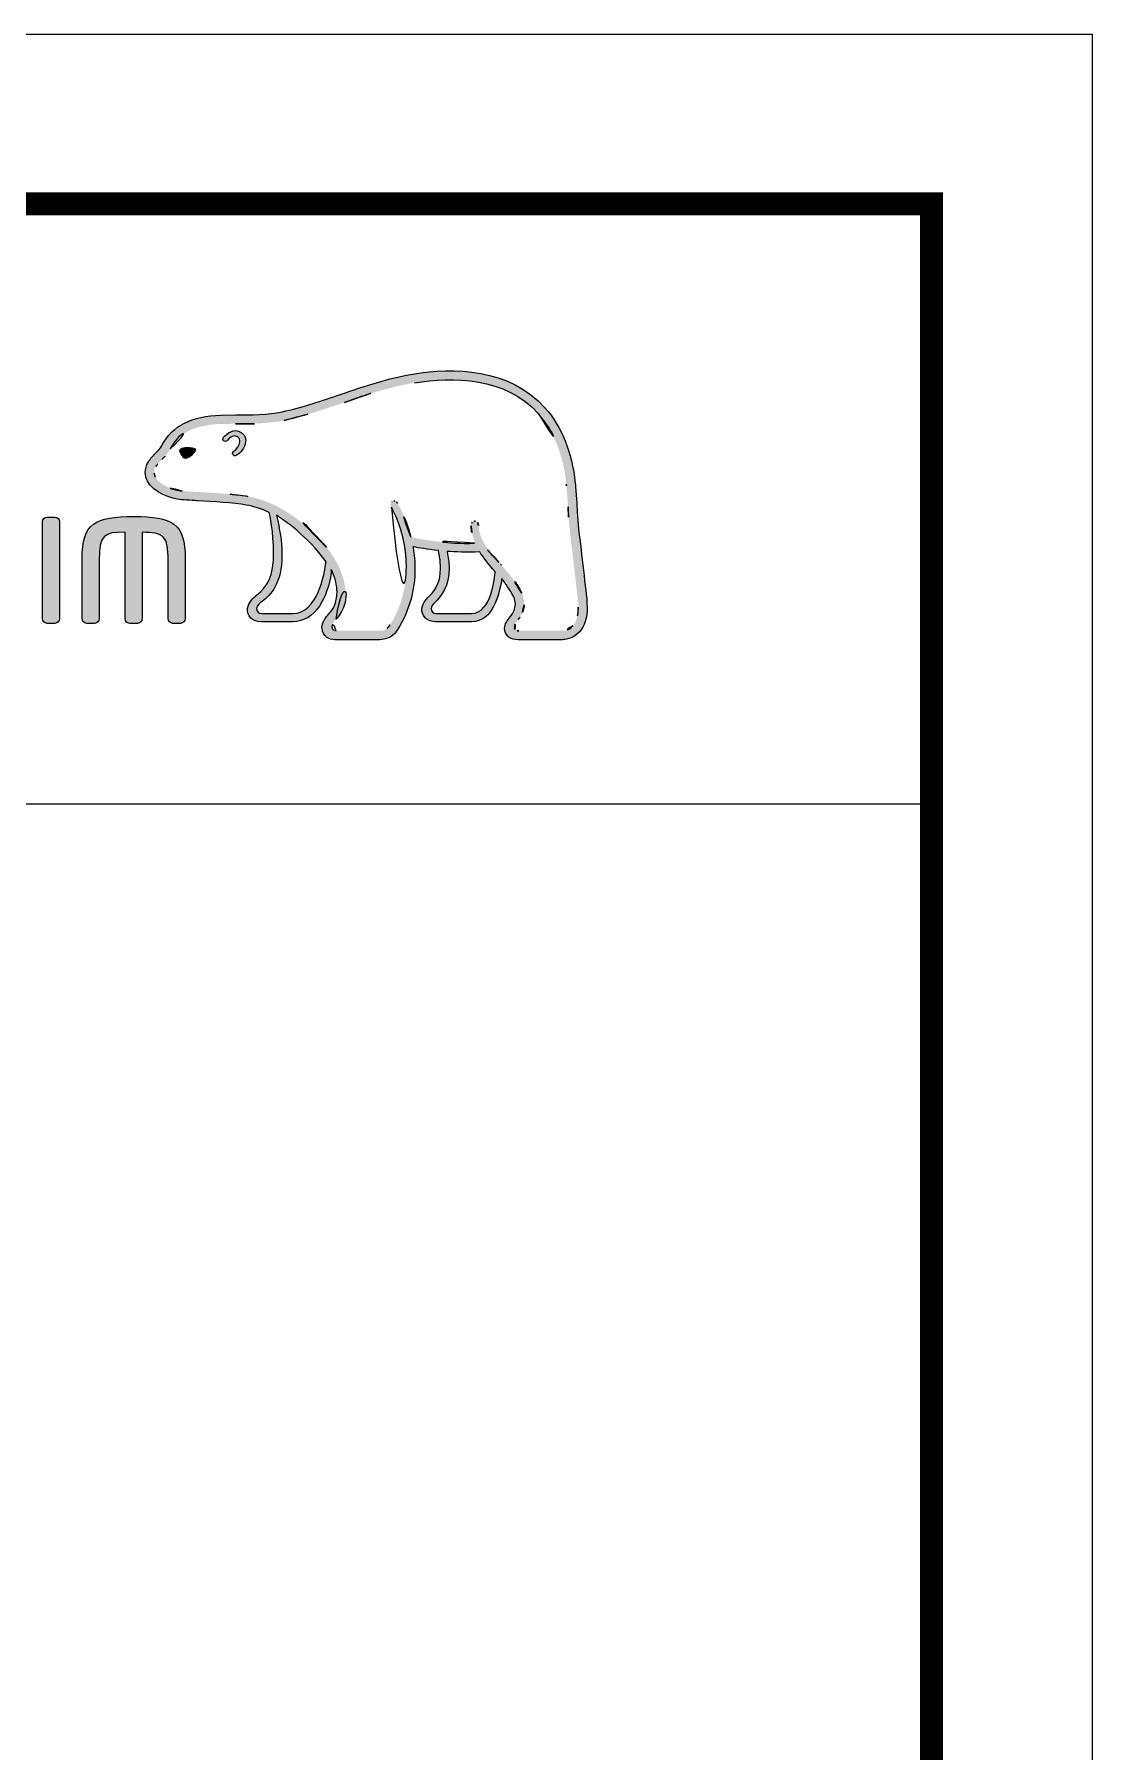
# Model space of a CAD drawing. Extents: x 16296677952 to 16296679688, y -37409618576 to -37409617304.
# Drawn here: x 16296679504.2 to 16296679688.5, y -37409617603 to -37409617304 of the extents above; entities that cross this region are included whole.
import ezdxf

# ---------------------------------------------------------------- set-up
doc = ezdxf.new("R2010")
doc.units = 0
doc.header["$LTSCALE"] = 10
doc.header["$MEASUREMENT"] = 0
doc.layers.get('0').update_dxf_attribs({"linetype": 'CONTINUOUS'})
doc.layers.add('레이어 1', color=7, linetype='CONTINUOUS', lineweight=0)

msp = doc.modelspace()

# ---------------------------------------------------------------- hatches: boundary and pattern name
at = {"layer": '레이어 1'}
h = msp.add_hatch(color=5, dxfattribs=at)
h.dxf.hatch_style = 1
edge = h.paths.add_edge_path(flags=16)
edge.add_spline(control_points=[(16296679597.939569, -37409617406.982048), (16296679597.183319, -37409617407.819237), (16296679596.232941, -37409617407.826736), (16296679596.191811, -37409617407.826736), (16296679596.191811, -37409617407.826736), (16296679588.57876, -37409617407.826736), (16296679588.57876, -37409617407.826736), (16296679588.299049, -37409617407.826736), (16296679588.08532, -37409617407.756599), (16296679587.946911, -37409617407.619957), (16296679587.831381, -37409617407.506798), (16296679587.775261, -37409617407.334679), (16296679587.775261, -37409617407.121407), (16296679587.775261, -37409617406.692093), (16296679588.088659, -37409617406.297363), (16296679588.42161, -37409617405.878319), (16296679588.730289, -37409617405.481728), (16296679589.023529, -37409617405.105713), (16296679589.1877, -37409617404.643623), (16296679589.604401, -37409617403.522118), (16296679589.561819, -37409617402.325737), (16296679589.06422, -37409617401.271568), (16296679588.165279, -37409617399.364311), (16296679586.831511, -37409617397.865852), (16296679585.538799, -37409617396.41787), (16296679585.538799, -37409617396.41787), (16296679585.101021, -37409617395.937103), (16296679585.101021, -37409617395.932426), (16296679583.42061, -37409617394.059837), (16296679581.68405, -37409617392.122612), (16296679581.54705, -37409617389.496101), (16296679581.515711, -37409617388.976021), (16296679581.27532, -37409617388.661743), (16296679580.94092, -37409617388.675774), (16296679580.94092, -37409617388.675774), (16296679580.4484, -37409617388.912376), (16296679580.437691, -37409617388.912376), (16296679580.30439, -37409617389.059288), (16296679580.230021, -37409617389.278099), (16296679580.230021, -37409617389.529778), (16296679580.230021, -37409617389.529778), (16296679580.23424, -37409617389.618584), (16296679580.23424, -37409617389.61956), (16296679580.30159, -37409617390.568977), (16296679580.52795, -37409617391.500587), (16296679580.925949, -37409617392.467743), (16296679580.925949, -37409617392.467743), (16296679580.9648, -37409617392.565071), (16296679580.9648, -37409617392.565071), (16296679580.9648, -37409617392.565071), (16296679580.861851, -37409617392.568779), (16296679580.861851, -37409617392.568779), (16296679575.974489, -37409617392.762428), (16296679571.183041, -37409617391.840157), (16296679569.773899, -37409617391.500587), (16296679568.9049, -37409617388.004143), (16296679567.49534, -37409617385.686287), (16296679567.434509, -37409617385.588081), (16296679567.325069, -37409617385.406616), (16296679567.15015, -37409617385.267197), (16296679566.981779, -37409617385.218559), (16296679566.981779, -37409617385.218559), (16296679566.57019, -37409617385.280312), (16296679566.519711, -37409617385.286858), (16296679566.485109, -37409617385.33831), (16296679566.41308, -37409617385.43557), (16296679566.254061, -37409617385.648888), (16296679566.254061, -37409617385.648888), (16296679566.234461, -37409617385.82003), (16296679566.234461, -37409617385.82003), (16296679566.234461, -37409617385.82003), (16296679566.36441, -37409617386.28022), (16296679566.36441, -37409617386.28022), (16296679566.471069, -37409617386.464523), (16296679568.980671, -37409617390.860817), (16296679568.980671, -37409617396.683563), (16296679568.980671, -37409617400.275398), (16296679568.036869, -37409617403.664238), (16296679566.175489, -37409617406.754784), (16296679565.730709, -37409617407.496498), (16296679565.144699, -37409617407.826736), (16296679564.272949, -37409617407.826736), (16296679564.272949, -37409617407.826736), (16296679556.768351, -37409617407.826736), (16296679556.768351, -37409617407.826736), (16296679556.519569, -37409617407.826736), (16296679556.000429, -37409617407.651787), (16296679556.000429, -37409617407.109253), (16296679556.000429, -37409617406.809929), (16296679556.277769, -37409617406.318863), (16296679556.739889, -37409617405.801613), (16296679559.86726, -37409617402.319206), (16296679558.062981, -37409617396.879936), (16296679555.063681, -37409617393.296516), (16296679552.16675, -37409617389.840286), (16296679547.43889, -37409617385.490761), (16296679541.36829, -37409617384.410393), (16296679539.216921, -37409617384.034416), (16296679535.681681, -37409617383.824913), (16296679532.82638, -37409617383.655533), (16296679532.82638, -37409617383.655533), (16296679529.94029, -37409617383.484383), (16296679529.94029, -37409617383.484383), (16296679528.45912, -37409617383.371193), (16296679526.01124, -37409617382.460167), (16296679525.266199, -37409617381.049553), (16296679524.95145, -37409617380.464958), (16296679524.987, -37409617379.871964), (16296679525.381689, -37409617379.190071), (16296679525.63007, -37409617378.778542), (16296679525.97101, -37409617378.424927), (16296679526.399891, -37409617377.994637), (16296679526.8741, -37409617377.514809), (16296679527.361919, -37409617377.01812), (16296679527.74173, -37409617376.36335), (16296679527.74173, -37409617376.36335), (16296679527.85066, -37409617376.158531), (16296679527.85066, -37409617376.158531), (16296679529.30003, -37409617373.386047), (16296679532.28573, -37409617371.922157), (16296679536.72834, -37409617371.804329), (16296679536.72834, -37409617371.804329), (16296679539.233789, -37409617371.776268), (16296679539.233789, -37409617371.776268), (16296679541.984711, -37409617371.762253), (16296679545.10611, -37409617371.74633), (16296679547.670851, -37409617371.194443), (16296679551.27301, -37409617370.41996), (16296679554.886841, -37409617369.185249), (16296679558.076031, -37409617368.098373), (16296679558.076031, -37409617368.098373), (16296679558.17799, -37409617368.064697), (16296679558.17799, -37409617368.064697), (16296679562.12249, -37409617366.715874), (16296679566.201679, -37409617365.321159), (16296679570.37158, -37409617364.642128), (16296679577.045059, -37409617363.537453), (16296679586.209419, -37409617363.573921), (16296679591.975121, -37409617370.046753), (16296679594.64006, -37409617373.043648), (16296679596.28161, -37409617377.16497), (16296679596.846581, -37409617382.299278), (16296679596.846581, -37409617382.299278), (16296679596.8251, -37409617382.282433), (16296679596.805401, -37409617382.264687), (16296679596.851219, -37409617382.366547), (16296679596.894291, -37409617382.942833), (16296679597.131861, -37409617386.20916), (16296679597.20015, -37409617387.77964), (16296679597.272209, -37409617389.40345), (16296679597.6828, -37409617392.416344), (16296679597.6828, -37409617392.416344), (16296679598.84642, -37409617402.49221), (16296679598.84642, -37409617402.49221), (16296679598.84642, -37409617402.49221), (16296679598.91564, -37409617403.716667), (16296679598.91564, -37409617403.716667), (16296679598.91564, -37409617405.162773), (16296679598.588261, -37409617406.261833), (16296679597.939569, -37409617406.982048)], knot_values=[0, 0, 0, 0, 1, 1, 1, 2, 2, 2, 3, 3, 3, 4, 4, 4, 5, 5, 5, 6, 6, 6, 7, 7, 7, 8, 8, 8, 9, 9, 9, 10, 10, 10, 11, 11, 11, 12, 12, 12, 13, 13, 13, 14, 14, 14, 15, 15, 15, 16, 16, 16, 17, 17, 17, 18, 18, 18, 19, 19, 19, 20, 20, 20, 21, 21, 21, 22, 22, 22, 23, 23, 23, 24, 24, 24, 25, 25, 25, 26, 26, 26, 27, 27, 27, 28, 28, 28, 29, 29, 29, 30, 30, 30, 31, 31, 31, 32, 32, 32, 33, 33, 33, 34, 34, 34, 35, 35, 35, 36, 36, 36, 37, 37, 37, 38, 38, 38, 39, 39, 39, 40, 40, 40, 41, 41, 41, 42, 42, 42, 43, 43, 43, 44, 44, 44, 45, 45, 45, 46, 46, 46, 47, 47, 47, 48, 48, 48, 49, 49, 49, 50, 50, 50, 51, 51, 51, 52, 52, 52, 53, 53, 53, 53], degree=3, periodic=0)
edge = h.paths.add_edge_path(flags=16)
edge.add_spline(control_points=[(16296679580.34041, -37409617404.804482), (16296679580.34041, -37409617404.804482), (16296679574.12995, -37409617404.804482), (16296679574.12995, -37409617404.804482), (16296679573.670679, -37409617404.804482), (16296679573.30776, -37409617404.437828), (16296679573.30776, -37409617403.9701), (16296679573.30776, -37409617403.643677), (16296679573.591181, -37409617403.228394), (16296679573.85919, -37409617402.943077), (16296679575.122431, -37409617401.733627), (16296679576.414619, -37409617400.068687), (16296679576.414619, -37409617396.908012), (16296679576.414619, -37409617396.908012), (16296679576.334641, -37409617395.472214), (16296679576.334641, -37409617395.466637), (16296679576.334641, -37409617395.466637), (16296679576.10639, -37409617394.070061), (16296679576.10639, -37409617394.070061), (16296679576.10639, -37409617394.070061), (16296679576.090481, -37409617393.982109), (16296679576.090481, -37409617393.982109), (16296679576.090481, -37409617393.982109), (16296679576.18214, -37409617393.988701), (16296679576.18214, -37409617393.988701), (16296679577.340191, -37409617394.071922), (16296679579.59351, -37409617394.197304), (16296679581.744881, -37409617394.095329), (16296679582.29113, -37409617394.964287), (16296679583.171341, -37409617396.082047), (16296679584.456551, -37409617397.571213), (16296679584.397579, -37409617398.31205), (16296679583.784, -37409617404.804482), (16296679580.34041, -37409617404.804482)], knot_values=[0, 0, 0, 0, 1, 1, 1, 2, 2, 2, 3, 3, 3, 4, 4, 4, 5, 5, 5, 6, 6, 6, 7, 7, 7, 8, 8, 8, 9, 9, 9, 10, 10, 10, 11, 11, 11, 11], degree=3, periodic=0)
edge = h.paths.add_edge_path(flags=16)
edge.add_spline(control_points=[(16296679549.177759, -37409617404.804482), (16296679549.177759, -37409617404.804482), (16296679543.726391, -37409617404.804482), (16296679543.726391, -37409617404.804482), (16296679543.317631, -37409617404.804482), (16296679542.87797, -37409617404.467743), (16296679542.87797, -37409617403.9701), (16296679542.87797, -37409617403.668053), (16296679543.131451, -37409617403.293854), (16296679543.593559, -37409617402.922478), (16296679544.97323, -37409617401.823433), (16296679547.06381, -37409617400.160301), (16296679547.29019, -37409617395.568497), (16296679547.29019, -37409617395.568497), (16296679547.321489, -37409617394.316048), (16296679547.321489, -37409617394.316048), (16296679547.321489, -37409617392.362999), (16296679546.87394, -37409617390.004951), (16296679546.44931, -37409617387.89753), (16296679546.44931, -37409617387.89753), (16296679546.38003, -37409617387.682411), (16296679546.38003, -37409617387.682411), (16296679546.38003, -37409617387.682411), (16296679546.55871, -37409617387.82177), (16296679546.55871, -37409617387.82177), (16296679547.371531, -37409617388.322182), (16296679551.823959, -37409617391.339699), (16296679554.983709, -37409617395.797768), (16296679554.721769, -37409617397.907944), (16296679553.531969, -37409617404.804482), (16296679549.177759, -37409617404.804482)], knot_values=[0, 0, 0, 0, 1, 1, 1, 2, 2, 2, 3, 3, 3, 4, 4, 4, 5, 5, 5, 6, 6, 6, 7, 7, 7, 8, 8, 8, 9, 9, 9, 10, 10, 10, 10], degree=3, periodic=0)
edge = h.paths.add_edge_path()
edge.add_spline(control_points=[(16296679600.385139, -37409617402.33979), (16296679600.383209, -37409617402.325737), (16296679599.227119, -37409617392.20681), (16296679599.227119, -37409617392.20681), (16296679598.79915, -37409617389.182732), (16296679598.737419, -37409617387.570122), (16296679598.681789, -37409617386.140892), (16296679598.681789, -37409617386.140892), (16296679598.395599, -37409617382.145851), (16296679598.395599, -37409617382.143044), (16296679597.786659, -37409617376.674843), (16296679596.016939, -37409617372.257973), (16296679593.13312, -37409617369.028107), (16296679586.90349, -37409617362.028618), (16296679577.178829, -37409617361.95472), (16296679570.11484, -37409617363.119301), (16296679565.782631, -37409617363.835823), (16296679561.64171, -37409617365.249199), (16296679557.638241, -37409617366.618568), (16296679557.638241, -37409617366.618568), (16296679557.509211, -37409617366.664383), (16296679557.509211, -37409617366.664383), (16296679554.37945, -37409617367.731644), (16296679550.827761, -37409617368.946747), (16296679547.342569, -37409617369.689346), (16296679544.948, -37409617370.201042), (16296679541.949169, -37409617370.224426), (16296679539.30015, -37409617370.238487), (16296679539.30015, -37409617370.238487), (16296679536.678301, -37409617370.270271), (16296679536.678301, -37409617370.270271), (16296679531.64036, -37409617370.394691), (16296679528.208879, -37409617372.139214), (16296679526.475651, -37409617375.453239), (16296679526.475651, -37409617375.453239), (16296679526.397551, -37409617375.596291), (16296679526.397551, -37409617375.596291), (16296679526.110849, -37409617376.098663), (16296679525.68572, -37409617376.525177), (16296679525.305019, -37409617376.906837), (16296679524.8855, -37409617377.329628), (16296679524.41268, -37409617377.803833), (16296679524.05162, -37409617378.417427), (16296679523.689119, -37409617379.032021), (16296679523.50629, -37409617379.654953), (16296679523.50629, -37409617380.26667), (16296679523.50629, -37409617380.781143), (16296679523.63534, -37409617381.286247), (16296679523.894501, -37409617381.768883), (16296679524.965481, -37409617383.791222), (16296679528.020439, -37409617384.882736), (16296679529.84346, -37409617385.012779), (16296679529.84346, -37409617385.012779), (16296679532.52705, -37409617385.181183), (16296679532.591141, -37409617385.186783), (16296679535.2743, -37409617385.33831), (16296679538.9489, -37409617385.550636), (16296679541.094231, -37409617385.929466), (16296679542.3486, -37409617386.151161), (16296679543.77409, -37409617386.601051), (16296679545.087351, -37409617387.219368), (16296679545.18091, -37409617387.559853), (16296679545.862761, -37409617390.591438), (16296679545.862761, -37409617394.31794), (16296679545.862761, -37409617394.31794), (16296679545.83379, -37409617395.500298), (16296679545.83379, -37409617395.500298), (16296679545.63596, -37409617399.429787), (16296679543.922819, -37409617400.80291), (16296679542.66753, -37409617401.807533), (16296679542.5403, -37409617401.907631), (16296679541.42161, -37409617402.836449), (16296679541.34115, -37409617403.954231), (16296679541.284121, -37409617404.58654), (16296679541.46508, -37409617405.162773), (16296679541.849079, -37409617405.57711), (16296679542.265301, -37409617406.0261), (16296679542.898109, -37409617406.253357), (16296679543.726391, -37409617406.253357), (16296679543.726391, -37409617406.253357), (16296679549.177759, -37409617406.253357), (16296679549.177759, -37409617406.253357), (16296679553.257931, -37409617406.253357), (16296679555.276449, -37409617401.859932), (16296679555.890499, -37409617397.74424), (16296679555.890499, -37409617397.74424), (16296679555.90316, -37409617397.165253), (16296679555.90316, -37409617397.165253), (16296679555.90316, -37409617397.165253), (16296679556.07155, -37409617397.455193), (16296679556.07155, -37409617397.455193), (16296679556.59483, -37409617398.619728), (16296679556.90966, -37409617400.011597), (16296679556.90966, -37409617401.060112), (16296679556.90966, -37409617402.531517), (16296679556.45409, -37409617403.81675), (16296679555.58884, -37409617404.774529), (16296679555.370461, -37409617404.990646), (16296679554.279329, -37409617406.121498), (16296679554.279329, -37409617407.250511), (16296679554.279329, -37409617407.250511), (16296679554.28916, -37409617407.436668), (16296679554.28916, -37409617407.436668), (16296679554.443951, -37409617408.770531), (16296679555.523371, -37409617409.366341), (16296679556.52611, -37409617409.366341), (16296679556.52611, -37409617409.366341), (16296679564.272949, -37409617409.366341), (16296679564.272949, -37409617409.366341), (16296679565.67132, -37409617409.366341), (16296679566.785789, -37409617408.736794), (16296679567.50182, -37409617407.548927), (16296679569.473209, -37409617404.275993), (16296679570.47216, -37409617400.72155), (16296679570.47216, -37409617396.987511), (16296679570.47216, -37409617395.822029), (16296679570.362249, -37409617394.578003), (16296679570.14712, -37409617393.287148), (16296679570.14712, -37409617393.287148), (16296679570.12841, -37409617393.184258), (16296679570.12841, -37409617393.184258), (16296679570.12841, -37409617393.184258), (16296679570.231279, -37409617393.205788), (16296679570.231279, -37409617393.205788), (16296679571.16337, -37409617393.386299), (16296679572.662809, -37409617393.646317), (16296679574.51576, -37409617393.846489), (16296679574.51576, -37409617393.846489), (16296679574.56962, -37409617393.853073), (16296679574.56962, -37409617393.853073), (16296679574.56962, -37409617393.853073), (16296679574.81888, -37409617395.273003), (16296679574.81888, -37409617395.273003), (16296679574.81888, -37409617395.273003), (16296679574.87356, -37409617395.609688), (16296679574.87356, -37409617395.615303), (16296679574.87356, -37409617395.615303), (16296679574.947479, -37409617396.871559), (16296679574.947479, -37409617396.871559), (16296679574.947479, -37409617399.886299), (16296679573.578051, -37409617401.19767), (16296679572.84193, -37409617401.901047), (16296679572.83161, -37409617401.910439), (16296679571.8046, -37409617402.954277), (16296679571.693291, -37409617403.880318), (16296679571.693291, -37409617403.880318), (16296679571.65774, -37409617404.164711), (16296679571.65774, -37409617404.164711), (16296679571.65774, -37409617404.455597), (16296679571.73254, -37409617405.026176), (16296679572.24139, -37409617405.551888), (16296679572.68947, -37409617406.018646), (16296679573.383051, -37409617406.253357), (16296679574.30533, -37409617406.253357), (16296679574.30533, -37409617406.253357), (16296679580.34041, -37409617406.253357), (16296679580.34041, -37409617406.253357), (16296679584.00568, -37409617406.253357), (16296679585.108971, -37409617401.593353), (16296679585.55373, -37409617398.981743), (16296679585.55373, -37409617398.981743), (16296679585.57436, -37409617398.712357), (16296679585.57436, -37409617398.712357), (16296679585.57436, -37409617398.712357), (16296679585.719311, -37409617398.909721), (16296679585.719311, -37409617398.909721), (16296679586.564461, -37409617399.989159), (16296679587.305719, -37409617401.189247), (16296679587.662531, -37409617401.935722), (16296679587.850071, -37409617402.323837), (16296679587.951111, -37409617402.755089), (16296679587.951111, -37409617403.187233), (16296679587.951111, -37409617403.187233), (16296679587.81455, -37409617404.06086), (16296679587.81455, -37409617404.06086), (16296679587.673321, -37409617404.535103), (16296679587.34967, -37409617404.971931), (16296679587.03306, -37409617405.394722), (16296679586.56859, -37409617405.998039), (16296679586.08968, -37409617406.623787), (16296679586.08968, -37409617407.383339), (16296679586.08968, -37409617407.383339), (16296679586.13463, -37409617407.801453), (16296679586.13463, -37409617407.801453), (16296679586.35533, -37409617408.809792), (16296679587.172421, -37409617409.366341), (16296679588.433769, -37409617409.366341), (16296679588.433769, -37409617409.366341), (16296679596.18808, -37409617409.366341), (16296679596.18808, -37409617409.366341), (16296679596.358271, -37409617409.366341), (16296679597.873631, -37409617409.328934), (16296679599.060591, -37409617408.04464), (16296679600.00812, -37409617407.018562), (16296679600.468361, -37409617405.607948), (16296679600.468361, -37409617403.735336), (16296679600.468361, -37409617403.735336), (16296679600.386049, -37409617402.346321), (16296679600.385139, -37409617402.33979)], knot_values=[0, 0, 0, 0, 1, 1, 1, 2, 2, 2, 3, 3, 3, 4, 4, 4, 5, 5, 5, 6, 6, 6, 7, 7, 7, 8, 8, 8, 9, 9, 9, 10, 10, 10, 11, 11, 11, 12, 12, 12, 13, 13, 13, 14, 14, 14, 15, 15, 15, 16, 16, 16, 17, 17, 17, 18, 18, 18, 19, 19, 19, 20, 20, 20, 21, 21, 21, 22, 22, 22, 23, 23, 23, 24, 24, 24, 25, 25, 25, 26, 26, 26, 27, 27, 27, 28, 28, 28, 29, 29, 29, 30, 30, 30, 31, 31, 31, 32, 32, 32, 33, 33, 33, 34, 34, 34, 35, 35, 35, 36, 36, 36, 37, 37, 37, 38, 38, 38, 39, 39, 39, 40, 40, 40, 41, 41, 41, 42, 42, 42, 43, 43, 43, 44, 44, 44, 45, 45, 45, 46, 46, 46, 47, 47, 47, 48, 48, 48, 49, 49, 49, 50, 50, 50, 51, 51, 51, 52, 52, 52, 53, 53, 53, 54, 54, 54, 55, 55, 55, 56, 56, 56, 57, 57, 57, 58, 58, 58, 59, 59, 59, 60, 60, 60, 61, 61, 61, 62, 62, 62, 63, 63, 63, 64, 64, 64, 65, 65, 65, 66, 66, 66, 66], degree=3, periodic=0)
edge = h.paths.add_edge_path(flags=0)
edge.add_spline(control_points=[(16296679529.711571, -37409617376.170647), (16296679529.711571, -37409617376.170647), (16296679530.839649, -37409617375.660881), (16296679532.237129, -37409617376.199654), (16296679532.237129, -37409617376.199654), (16296679532.410151, -37409617376.273537), (16296679532.18474, -37409617376.592522), (16296679531.50425, -37409617377.507317), (16296679530.83357, -37409617377.70472), (16296679530.83357, -37409617377.70472), (16296679530.83357, -37409617377.70472), (16296679530.34767, -37409617377.875862), (16296679530.074539, -37409617377.544724), (16296679529.52265, -37409617376.897469), (16296679529.505831, -37409617376.520523), (16296679529.505831, -37409617376.520523), (16296679529.505831, -37409617376.520523), (16296679529.44875, -37409617376.240822), (16296679529.711571, -37409617376.170647)], knot_values=[0, 0, 0, 0, 1, 1, 1, 2, 2, 2, 3, 3, 3, 4, 4, 4, 5, 5, 5, 6, 6, 6, 6], degree=3, periodic=0)
edge = h.paths.add_edge_path(flags=0)
edge.add_spline(control_points=[(16296679537.155809, -37409617374.096001), (16296679536.98695, -37409617374.280273), (16296679536.973881, -37409617374.58709), (16296679537.155809, -37409617374.748878), (16296679537.329821, -37409617374.906029), (16296679537.63143, -37409617374.864883), (16296679537.79981, -37409617374.679703), (16296679537.88961, -37409617374.58709), (16296679538.815651, -37409617373.487999), (16296679539.61446, -37409617374.050148), (16296679539.906269, -37409617374.259712), (16296679540.026951, -37409617374.557152), (16296679539.98395, -37409617374.941551), (16296679539.915661, -37409617375.557961), (16296679539.38109, -37409617376.257668), (16296679539.00741, -37409617376.497108), (16296679538.798349, -37409617376.624336), (16296679538.660379, -37409617376.897469), (16296679538.75952, -37409617377.118233), (16296679538.85774, -37409617377.338013), (16296679539.137421, -37409617377.403542), (16296679539.361891, -37409617377.298729), (16296679540.03068, -37409617376.978828), (16296679540.87397, -37409617375.910637), (16296679540.989479, -37409617374.914467), (16296679541.066151, -37409617374.220421), (16296679540.754669, -37409617373.653572), (16296679540.199989, -37409617373.271027), (16296679539.00741, -37409617372.424492), (16296679537.65575, -37409617373.557198), (16296679537.155809, -37409617374.096001)], knot_values=[0, 0, 0, 0, 1, 1, 1, 2, 2, 2, 3, 3, 3, 4, 4, 4, 5, 5, 5, 6, 6, 6, 7, 7, 7, 8, 8, 8, 9, 9, 9, 10, 10, 10, 10], degree=3, periodic=0)
edge = h.paths.add_edge_path(flags=0)
edge.add_spline(control_points=[(16296679537.00333, -37409617374.921944), (16296679537.00333, -37409617374.921944), (16296679537.00333, -37409617374.921944), (16296679537.00333, -37409617374.921944), (16296679537.00333, -37409617374.921944), (16296679537.00333, -37409617374.921944), (16296679537.00333, -37409617374.921944)], knot_values=[0, 0, 0, 0, 1, 1, 1, 2, 2, 2, 2], degree=3, periodic=0)
h = msp.add_hatch(color=5, dxfattribs=at)
h.dxf.hatch_style = 2
edge = h.paths.add_edge_path()
edge.add_spline(control_points=[(16296679537.155809, -37409617374.096001), (16296679536.98695, -37409617374.280273), (16296679536.973881, -37409617374.58709), (16296679537.155809, -37409617374.748878), (16296679537.329821, -37409617374.906029), (16296679537.63143, -37409617374.864883), (16296679537.79981, -37409617374.679703), (16296679537.88961, -37409617374.58709), (16296679538.815651, -37409617373.487999), (16296679539.61446, -37409617374.050148), (16296679539.906269, -37409617374.259712), (16296679540.026951, -37409617374.557152), (16296679539.98395, -37409617374.941551), (16296679539.915661, -37409617375.557961), (16296679539.38109, -37409617376.257668), (16296679539.00741, -37409617376.497108), (16296679538.798349, -37409617376.624336), (16296679538.660379, -37409617376.897469), (16296679538.75952, -37409617377.118233), (16296679538.85774, -37409617377.338013), (16296679539.137421, -37409617377.403542), (16296679539.361891, -37409617377.298729), (16296679540.03068, -37409617376.978828), (16296679540.87397, -37409617375.910637), (16296679540.989479, -37409617374.914467), (16296679541.066151, -37409617374.220421), (16296679540.754669, -37409617373.653572), (16296679540.199989, -37409617373.271027), (16296679539.00741, -37409617372.424492), (16296679537.65575, -37409617373.557198), (16296679537.155809, -37409617374.096001)], knot_values=[0, 0, 0, 0, 1, 1, 1, 2, 2, 2, 3, 3, 3, 4, 4, 4, 5, 5, 5, 6, 6, 6, 7, 7, 7, 8, 8, 8, 9, 9, 9, 10, 10, 10, 10], degree=3, periodic=0)
h = msp.add_hatch(color=5, dxfattribs=at)
h.dxf.hatch_style = 2
edge = h.paths.add_edge_path()
edge.add_spline(control_points=[(16296679529.711571, -37409617376.170647), (16296679529.711571, -37409617376.170647), (16296679530.839649, -37409617375.660881), (16296679532.237129, -37409617376.199654), (16296679532.237129, -37409617376.199654), (16296679532.410151, -37409617376.273537), (16296679532.18474, -37409617376.592522), (16296679531.50425, -37409617377.507317), (16296679530.83357, -37409617377.70472), (16296679530.83357, -37409617377.70472), (16296679530.83357, -37409617377.70472), (16296679530.34767, -37409617377.875862), (16296679530.074539, -37409617377.544724), (16296679529.52265, -37409617376.897469), (16296679529.505831, -37409617376.520523), (16296679529.505831, -37409617376.520523), (16296679529.505831, -37409617376.520523), (16296679529.44875, -37409617376.240822), (16296679529.711571, -37409617376.170647)], knot_values=[0, 0, 0, 0, 1, 1, 1, 2, 2, 2, 3, 3, 3, 4, 4, 4, 5, 5, 5, 6, 6, 6, 6], degree=3, periodic=0)
h = msp.add_hatch(color=5, dxfattribs=at)
h.dxf.hatch_style = 2
edge = h.paths.add_edge_path()
edge.add_spline(control_points=[(16296679506.41222, -37409617388.013542), (16296679505.922091, -37409617388.013542), (16296679505.62932, -37409617388.418533), (16296679505.62932, -37409617388.809532), (16296679505.62932, -37409617388.809532), (16296679505.62932, -37409617405.709038), (16296679505.62932, -37409617405.709038), (16296679505.62932, -37409617406.158897), (16296679505.98105, -37409617406.524643), (16296679506.41222, -37409617406.524643), (16296679506.41222, -37409617406.524643), (16296679507.78348, -37409617406.524643), (16296679507.78348, -37409617406.524643), (16296679508.27457, -37409617406.524643), (16296679508.56781, -37409617406.111214), (16296679508.56781, -37409617405.709038), (16296679508.56781, -37409617405.709038), (16296679508.56781, -37409617388.809532), (16296679508.56781, -37409617388.809532), (16296679508.56781, -37409617388.363319), (16296679508.2241, -37409617388.013542), (16296679507.78348, -37409617388.013542), (16296679507.78348, -37409617388.013542), (16296679506.41222, -37409617388.013542), (16296679506.41222, -37409617388.013542)], knot_values=[0, 0, 0, 0, 1, 1, 1, 2, 2, 2, 3, 3, 3, 4, 4, 4, 5, 5, 5, 6, 6, 6, 7, 7, 7, 8, 8, 8, 8], degree=3, periodic=0)
h = msp.add_hatch(color=5, dxfattribs=at)
h.dxf.hatch_style = 2
edge = h.paths.add_edge_path()
edge.add_spline(control_points=[(16296679512.520281, -37409617395.307579), (16296679512.520281, -37409617395.307579), (16296679512.520281, -37409617405.709038), (16296679512.520281, -37409617405.709038), (16296679512.520281, -37409617406.158897), (16296679512.873819, -37409617406.524643), (16296679513.307859, -37409617406.524643), (16296679513.307859, -37409617406.524643), (16296679514.69968, -37409617406.524643), (16296679514.69968, -37409617406.524643), (16296679515.19076, -37409617406.524643), (16296679515.484461, -37409617406.111214), (16296679515.484461, -37409617405.709038), (16296679515.484461, -37409617405.709038), (16296679515.484461, -37409617395.564796), (16296679515.484461, -37409617395.564796), (16296679515.484461, -37409617391.09182), (16296679516.243071, -37409617390.656883), (16296679520.02573, -37409617390.646584), (16296679520.02573, -37409617390.921608), (16296679520.02573, -37409617405.709038), (16296679520.02573, -37409617405.709038), (16296679520.02573, -37409617406.175774), (16296679520.361561, -37409617406.524643), (16296679520.80678, -37409617406.524643), (16296679520.80678, -37409617406.524643), (16296679522.17433, -37409617406.524643), (16296679522.17433, -37409617406.524643), (16296679522.66349, -37409617406.524643), (16296679522.95631, -37409617406.111214), (16296679522.95631, -37409617405.709038), (16296679522.95631, -37409617405.709038), (16296679522.95631, -37409617390.96743), (16296679522.95631, -37409617390.675613), (16296679524.72603, -37409617390.682121), (16296679525.969151, -37409617390.828041), (16296679526.64216, -37409617391.500587), (16296679527.351151, -37409617392.208641), (16296679527.489611, -37409617393.529427), (16296679527.489611, -37409617395.564796), (16296679527.489611, -37409617395.564796), (16296679527.489611, -37409617405.709038), (16296679527.489611, -37409617405.709038), (16296679527.489611, -37409617406.150543), (16296679527.851151, -37409617406.524643), (16296679528.27862, -37409617406.524643), (16296679528.27862, -37409617406.524643), (16296679529.676991, -37409617406.524643), (16296679529.676991, -37409617406.524643), (16296679530.161989, -37409617406.524643), (16296679530.46175, -37409617406.10186), (16296679530.46175, -37409617405.709038), (16296679530.46175, -37409617405.709038), (16296679530.46175, -37409617395.307579), (16296679530.46175, -37409617395.307579), (16296679530.46175, -37409617389.003166), (16296679528.226219, -37409617387.934914), (16296679521.507389, -37409617387.934914), (16296679514.764231, -37409617387.934914), (16296679512.520281, -37409617389.003166), (16296679512.520281, -37409617395.307579)], knot_values=[0, 0, 0, 0, 1, 1, 1, 2, 2, 2, 3, 3, 3, 4, 4, 4, 5, 5, 5, 6, 6, 6, 7, 7, 7, 8, 8, 8, 9, 9, 9, 10, 10, 10, 11, 11, 11, 12, 12, 12, 13, 13, 13, 14, 14, 14, 15, 15, 15, 16, 16, 16, 17, 17, 17, 18, 18, 18, 19, 19, 19, 20, 20, 20, 20], degree=3, periodic=0)

# ---------------------------------------------------------------- linework, layer by layer
at = {"color": 5}
msp.add_line((16296679548.936199, -37409617406.253357), (16296679548.936199, -37409617406.253357), dxfattribs=at)
at = {"color": 5, "ltscale": 40}
msp.add_line((16296679660.390301, -37409617438.00045), (16296679382.942039, -37409617438.00045), dxfattribs=at)
at = {"ltscale": 0.5}
msp.add_lwpolyline([(16296677952.4748, -37409618575.967308), (16296679688.4748, -37409618575.967308), (16296679688.4748, -37409617303.967308), (16296677952.4748, -37409617303.967308)], close=True, dxfattribs=at)
at = {"color": 5, "linetype": 'ByBlock', "lineweight": 200, "const_width": 4}
msp.add_lwpolyline([(16296677980.389971, -37409618521.501404), (16296679660.389971, -37409618521.501404), (16296679660.389971, -37409617333.501404), (16296677980.389971, -37409617333.501404)], close=True, dxfattribs=at)
at = {"layer": '레이어 1', "color": 5}
for points, knots in [([(16296679600.385139, -37409617402.33979), (16296679600.383209, -37409617402.325737), (16296679599.227119, -37409617392.20681), (16296679599.227119, -37409617392.20681), (16296679598.79915, -37409617389.182732), (16296679598.737419, -37409617387.570122), (16296679598.681789, -37409617386.140892), (16296679598.681789, -37409617386.140892), (16296679598.395599, -37409617382.145851), (16296679598.395599, -37409617382.143044), (16296679597.786659, -37409617376.674843), (16296679596.016939, -37409617372.257973), (16296679593.13312, -37409617369.028107), (16296679586.90349, -37409617362.028618), (16296679577.178829, -37409617361.95472), (16296679570.11484, -37409617363.119301), (16296679565.782631, -37409617363.835823), (16296679561.64171, -37409617365.249199), (16296679557.638241, -37409617366.618568), (16296679557.638241, -37409617366.618568), (16296679557.509211, -37409617366.664383), (16296679557.509211, -37409617366.664383), (16296679554.37945, -37409617367.731644), (16296679550.827761, -37409617368.946747), (16296679547.342569, -37409617369.689346), (16296679544.948, -37409617370.201042), (16296679541.949169, -37409617370.224426), (16296679539.30015, -37409617370.238487), (16296679539.30015, -37409617370.238487), (16296679536.678301, -37409617370.270271), (16296679536.678301, -37409617370.270271), (16296679531.64036, -37409617370.394691), (16296679528.208879, -37409617372.139214), (16296679526.475651, -37409617375.453239), (16296679526.475651, -37409617375.453239), (16296679526.397551, -37409617375.596291), (16296679526.397551, -37409617375.596291), (16296679526.110849, -37409617376.098663), (16296679525.68572, -37409617376.525177), (16296679525.305019, -37409617376.906837), (16296679524.8855, -37409617377.329628), (16296679524.41268, -37409617377.803833), (16296679524.05162, -37409617378.417427), (16296679523.689119, -37409617379.032021), (16296679523.50629, -37409617379.654953), (16296679523.50629, -37409617380.26667), (16296679523.50629, -37409617380.781143), (16296679523.63534, -37409617381.286247), (16296679523.894501, -37409617381.768883), (16296679524.965481, -37409617383.791222), (16296679528.020439, -37409617384.882736), (16296679529.84346, -37409617385.012779), (16296679529.84346, -37409617385.012779), (16296679532.52705, -37409617385.181183), (16296679532.591141, -37409617385.186783), (16296679535.2743, -37409617385.33831), (16296679538.9489, -37409617385.550636), (16296679541.094231, -37409617385.929466), (16296679542.3486, -37409617386.151161), (16296679543.77409, -37409617386.601051), (16296679545.087351, -37409617387.219368), (16296679545.18091, -37409617387.559853), (16296679545.862761, -37409617390.591438), (16296679545.862761, -37409617394.31794), (16296679545.862761, -37409617394.31794), (16296679545.83379, -37409617395.500298), (16296679545.83379, -37409617395.500298), (16296679545.63596, -37409617399.429787), (16296679543.922819, -37409617400.80291), (16296679542.66753, -37409617401.807533), (16296679542.5403, -37409617401.907631), (16296679541.42161, -37409617402.836449), (16296679541.34115, -37409617403.954231), (16296679541.284121, -37409617404.58654), (16296679541.46508, -37409617405.162773), (16296679541.849079, -37409617405.57711), (16296679542.265301, -37409617406.0261), (16296679542.898109, -37409617406.253357), (16296679543.726391, -37409617406.253357), (16296679543.726391, -37409617406.253357), (16296679549.177759, -37409617406.253357), (16296679549.177759, -37409617406.253357), (16296679553.257931, -37409617406.253357), (16296679555.276449, -37409617401.859932), (16296679555.890499, -37409617397.74424), (16296679555.890499, -37409617397.74424), (16296679555.90316, -37409617397.165253), (16296679555.90316, -37409617397.165253), (16296679555.90316, -37409617397.165253), (16296679556.07155, -37409617397.455193), (16296679556.07155, -37409617397.455193), (16296679556.59483, -37409617398.619728), (16296679556.90966, -37409617400.011597), (16296679556.90966, -37409617401.060112), (16296679556.90966, -37409617402.531517), (16296679556.45409, -37409617403.81675), (16296679555.58884, -37409617404.774529), (16296679555.370461, -37409617404.990646), (16296679554.279329, -37409617406.121498), (16296679554.279329, -37409617407.250511), (16296679554.279329, -37409617407.250511), (16296679554.28916, -37409617407.436668), (16296679554.28916, -37409617407.436668), (16296679554.443951, -37409617408.770531), (16296679555.523371, -37409617409.366341), (16296679556.52611, -37409617409.366341), (16296679556.52611, -37409617409.366341), (16296679564.272949, -37409617409.366341), (16296679564.272949, -37409617409.366341), (16296679565.67132, -37409617409.366341), (16296679566.785789, -37409617408.736794), (16296679567.50182, -37409617407.548927), (16296679569.473209, -37409617404.275993), (16296679570.47216, -37409617400.72155), (16296679570.47216, -37409617396.987511), (16296679570.47216, -37409617395.822029), (16296679570.362249, -37409617394.578003), (16296679570.14712, -37409617393.287148), (16296679570.14712, -37409617393.287148), (16296679570.12841, -37409617393.184258), (16296679570.12841, -37409617393.184258), (16296679570.12841, -37409617393.184258), (16296679570.231279, -37409617393.205788), (16296679570.231279, -37409617393.205788), (16296679571.16337, -37409617393.386299), (16296679572.662809, -37409617393.646317), (16296679574.51576, -37409617393.846489), (16296679574.51576, -37409617393.846489), (16296679574.56962, -37409617393.853073), (16296679574.56962, -37409617393.853073), (16296679574.56962, -37409617393.853073), (16296679574.81888, -37409617395.273003), (16296679574.81888, -37409617395.273003), (16296679574.81888, -37409617395.273003), (16296679574.87356, -37409617395.609688), (16296679574.87356, -37409617395.615303), (16296679574.87356, -37409617395.615303), (16296679574.947479, -37409617396.871559), (16296679574.947479, -37409617396.871559), (16296679574.947479, -37409617399.886299), (16296679573.578051, -37409617401.19767), (16296679572.84193, -37409617401.901047), (16296679572.83161, -37409617401.910439), (16296679571.8046, -37409617402.954277), (16296679571.693291, -37409617403.880318), (16296679571.693291, -37409617403.880318), (16296679571.65774, -37409617404.164711), (16296679571.65774, -37409617404.164711), (16296679571.65774, -37409617404.455597), (16296679571.73254, -37409617405.026176), (16296679572.24139, -37409617405.551888), (16296679572.68947, -37409617406.018646), (16296679573.383051, -37409617406.253357), (16296679574.30533, -37409617406.253357), (16296679574.30533, -37409617406.253357), (16296679580.34041, -37409617406.253357), (16296679580.34041, -37409617406.253357), (16296679584.00568, -37409617406.253357), (16296679585.108971, -37409617401.593353), (16296679585.55373, -37409617398.981743), (16296679585.55373, -37409617398.981743), (16296679585.57436, -37409617398.712357), (16296679585.57436, -37409617398.712357), (16296679585.57436, -37409617398.712357), (16296679585.719311, -37409617398.909721), (16296679585.719311, -37409617398.909721), (16296679586.564461, -37409617399.989159), (16296679587.305719, -37409617401.189247), (16296679587.662531, -37409617401.935722), (16296679587.850071, -37409617402.323837), (16296679587.951111, -37409617402.755089), (16296679587.951111, -37409617403.187233), (16296679587.951111, -37409617403.187233), (16296679587.81455, -37409617404.06086), (16296679587.81455, -37409617404.06086), (16296679587.673321, -37409617404.535103), (16296679587.34967, -37409617404.971931), (16296679587.03306, -37409617405.394722), (16296679586.56859, -37409617405.998039), (16296679586.08968, -37409617406.623787), (16296679586.08968, -37409617407.383339), (16296679586.08968, -37409617407.383339), (16296679586.13463, -37409617407.801453), (16296679586.13463, -37409617407.801453), (16296679586.35533, -37409617408.809792), (16296679587.172421, -37409617409.366341), (16296679588.433769, -37409617409.366341), (16296679588.433769, -37409617409.366341), (16296679596.18808, -37409617409.366341), (16296679596.18808, -37409617409.366341), (16296679596.358271, -37409617409.366341), (16296679597.873631, -37409617409.328934), (16296679599.060591, -37409617408.04464), (16296679600.00812, -37409617407.018562), (16296679600.468361, -37409617405.607948), (16296679600.468361, -37409617403.735336), (16296679600.468361, -37409617403.735336), (16296679600.386049, -37409617402.346321), (16296679600.385139, -37409617402.33979)], [0, 0, 0, 0, 1, 1, 1, 2, 2, 2, 3, 3, 3, 4, 4, 4, 5, 5, 5, 6, 6, 6, 7, 7, 7, 8, 8, 8, 9, 9, 9, 10, 10, 10, 11, 11, 11, 12, 12, 12, 13, 13, 13, 14, 14, 14, 15, 15, 15, 16, 16, 16, 17, 17, 17, 18, 18, 18, 19, 19, 19, 20, 20, 20, 21, 21, 21, 22, 22, 22, 23, 23, 23, 24, 24, 24, 25, 25, 25, 26, 26, 26, 27, 27, 27, 28, 28, 28, 29, 29, 29, 30, 30, 30, 31, 31, 31, 32, 32, 32, 33, 33, 33, 34, 34, 34, 35, 35, 35, 36, 36, 36, 37, 37, 37, 38, 38, 38, 39, 39, 39, 40, 40, 40, 41, 41, 41, 42, 42, 42, 43, 43, 43, 44, 44, 44, 45, 45, 45, 46, 46, 46, 47, 47, 47, 48, 48, 48, 49, 49, 49, 50, 50, 50, 51, 51, 51, 52, 52, 52, 53, 53, 53, 54, 54, 54, 55, 55, 55, 56, 56, 56, 57, 57, 57, 58, 58, 58, 59, 59, 59, 60, 60, 60, 61, 61, 61, 62, 62, 62, 63, 63, 63, 64, 64, 64, 65, 65, 65, 66, 66, 66, 66]), ([(16296679537.155809, -37409617374.096001), (16296679536.98695, -37409617374.280273), (16296679536.973881, -37409617374.58709), (16296679537.155809, -37409617374.748878), (16296679537.329821, -37409617374.906029), (16296679537.63143, -37409617374.864883), (16296679537.79981, -37409617374.679703), (16296679537.88961, -37409617374.58709), (16296679538.815651, -37409617373.487999), (16296679539.61446, -37409617374.050148), (16296679539.906269, -37409617374.259712), (16296679540.026951, -37409617374.557152), (16296679539.98395, -37409617374.941551), (16296679539.915661, -37409617375.557961), (16296679539.38109, -37409617376.257668), (16296679539.00741, -37409617376.497108), (16296679538.798349, -37409617376.624336), (16296679538.660379, -37409617376.897469), (16296679538.75952, -37409617377.118233), (16296679538.85774, -37409617377.338013), (16296679539.137421, -37409617377.403542), (16296679539.361891, -37409617377.298729), (16296679540.03068, -37409617376.978828), (16296679540.87397, -37409617375.910637), (16296679540.989479, -37409617374.914467), (16296679541.066151, -37409617374.220421), (16296679540.754669, -37409617373.653572), (16296679540.199989, -37409617373.271027), (16296679539.00741, -37409617372.424492), (16296679537.65575, -37409617373.557198), (16296679537.155809, -37409617374.096001)], [0, 0, 0, 0, 1, 1, 1, 2, 2, 2, 3, 3, 3, 4, 4, 4, 5, 5, 5, 6, 6, 6, 7, 7, 7, 8, 8, 8, 9, 9, 9, 10, 10, 10, 10]), ([(16296679529.711571, -37409617376.170647), (16296679529.711571, -37409617376.170647), (16296679530.839649, -37409617375.660881), (16296679532.237129, -37409617376.199654), (16296679532.237129, -37409617376.199654), (16296679532.410151, -37409617376.273537), (16296679532.18474, -37409617376.592522), (16296679531.50425, -37409617377.507317), (16296679530.83357, -37409617377.70472), (16296679530.83357, -37409617377.70472), (16296679530.83357, -37409617377.70472), (16296679530.34767, -37409617377.875862), (16296679530.074539, -37409617377.544724), (16296679529.52265, -37409617376.897469), (16296679529.505831, -37409617376.520523), (16296679529.505831, -37409617376.520523), (16296679529.505831, -37409617376.520523), (16296679529.44875, -37409617376.240822), (16296679529.711571, -37409617376.170647)], [0, 0, 0, 0, 1, 1, 1, 2, 2, 2, 3, 3, 3, 4, 4, 4, 5, 5, 5, 6, 6, 6, 6]), ([(16296679537.00333, -37409617374.921944), (16296679537.00333, -37409617374.921944), (16296679537.00333, -37409617374.921944), (16296679537.00333, -37409617374.921944), (16296679537.00333, -37409617374.921944), (16296679537.00333, -37409617374.921944), (16296679537.00333, -37409617374.921944)], [0, 0, 0, 0, 1, 1, 1, 2, 2, 2, 2]), ([(16296679506.41222, -37409617388.013542), (16296679505.922091, -37409617388.013542), (16296679505.62932, -37409617388.418533), (16296679505.62932, -37409617388.809532), (16296679505.62932, -37409617388.809532), (16296679505.62932, -37409617405.709038), (16296679505.62932, -37409617405.709038), (16296679505.62932, -37409617406.158897), (16296679505.98105, -37409617406.524643), (16296679506.41222, -37409617406.524643), (16296679506.41222, -37409617406.524643), (16296679507.78348, -37409617406.524643), (16296679507.78348, -37409617406.524643), (16296679508.27457, -37409617406.524643), (16296679508.56781, -37409617406.111214), (16296679508.56781, -37409617405.709038), (16296679508.56781, -37409617405.709038), (16296679508.56781, -37409617388.809532), (16296679508.56781, -37409617388.809532), (16296679508.56781, -37409617388.363319), (16296679508.2241, -37409617388.013542), (16296679507.78348, -37409617388.013542), (16296679507.78348, -37409617388.013542), (16296679506.41222, -37409617388.013542), (16296679506.41222, -37409617388.013542)], [0, 0, 0, 0, 1, 1, 1, 2, 2, 2, 3, 3, 3, 4, 4, 4, 5, 5, 5, 6, 6, 6, 7, 7, 7, 8, 8, 8, 8]), ([(16296679512.520281, -37409617395.307579), (16296679512.520281, -37409617395.307579), (16296679512.520281, -37409617405.709038), (16296679512.520281, -37409617405.709038), (16296679512.520281, -37409617406.158897), (16296679512.873819, -37409617406.524643), (16296679513.307859, -37409617406.524643), (16296679513.307859, -37409617406.524643), (16296679514.69968, -37409617406.524643), (16296679514.69968, -37409617406.524643), (16296679515.19076, -37409617406.524643), (16296679515.484461, -37409617406.111214), (16296679515.484461, -37409617405.709038), (16296679515.484461, -37409617405.709038), (16296679515.484461, -37409617395.564796), (16296679515.484461, -37409617395.564796), (16296679515.484461, -37409617391.09182), (16296679516.243071, -37409617390.656883), (16296679520.02573, -37409617390.646584), (16296679520.02573, -37409617390.921608), (16296679520.02573, -37409617405.709038), (16296679520.02573, -37409617405.709038), (16296679520.02573, -37409617406.175774), (16296679520.361561, -37409617406.524643), (16296679520.80678, -37409617406.524643), (16296679520.80678, -37409617406.524643), (16296679522.17433, -37409617406.524643), (16296679522.17433, -37409617406.524643), (16296679522.66349, -37409617406.524643), (16296679522.95631, -37409617406.111214), (16296679522.95631, -37409617405.709038), (16296679522.95631, -37409617405.709038), (16296679522.95631, -37409617390.96743), (16296679522.95631, -37409617390.675613), (16296679524.72603, -37409617390.682121), (16296679525.969151, -37409617390.828041), (16296679526.64216, -37409617391.500587), (16296679527.351151, -37409617392.208641), (16296679527.489611, -37409617393.529427), (16296679527.489611, -37409617395.564796), (16296679527.489611, -37409617395.564796), (16296679527.489611, -37409617405.709038), (16296679527.489611, -37409617405.709038), (16296679527.489611, -37409617406.150543), (16296679527.851151, -37409617406.524643), (16296679528.27862, -37409617406.524643), (16296679528.27862, -37409617406.524643), (16296679529.676991, -37409617406.524643), (16296679529.676991, -37409617406.524643), (16296679530.161989, -37409617406.524643), (16296679530.46175, -37409617406.10186), (16296679530.46175, -37409617405.709038), (16296679530.46175, -37409617405.709038), (16296679530.46175, -37409617395.307579), (16296679530.46175, -37409617395.307579), (16296679530.46175, -37409617389.003166), (16296679528.226219, -37409617387.934914), (16296679521.507389, -37409617387.934914), (16296679514.764231, -37409617387.934914), (16296679512.520281, -37409617389.003166), (16296679512.520281, -37409617395.307579)], [0, 0, 0, 0, 1, 1, 1, 2, 2, 2, 3, 3, 3, 4, 4, 4, 5, 5, 5, 6, 6, 6, 7, 7, 7, 8, 8, 8, 9, 9, 9, 10, 10, 10, 11, 11, 11, 12, 12, 12, 13, 13, 13, 14, 14, 14, 15, 15, 15, 16, 16, 16, 17, 17, 17, 18, 18, 18, 19, 19, 19, 20, 20, 20, 20]), ([(16296679549.177759, -37409617404.804482), (16296679549.177759, -37409617404.804482), (16296679543.726391, -37409617404.804482), (16296679543.726391, -37409617404.804482), (16296679543.317631, -37409617404.804482), (16296679542.87797, -37409617404.467743), (16296679542.87797, -37409617403.9701), (16296679542.87797, -37409617403.668053), (16296679543.131451, -37409617403.293854), (16296679543.593559, -37409617402.922478), (16296679544.97323, -37409617401.823433), (16296679547.06381, -37409617400.160301), (16296679547.29019, -37409617395.568497), (16296679547.29019, -37409617395.568497), (16296679547.321489, -37409617394.316048), (16296679547.321489, -37409617394.316048), (16296679547.321489, -37409617392.362999), (16296679546.87394, -37409617390.004951), (16296679546.44931, -37409617387.89753), (16296679546.44931, -37409617387.89753), (16296679546.38003, -37409617387.682411), (16296679546.38003, -37409617387.682411), (16296679546.38003, -37409617387.682411), (16296679546.55871, -37409617387.82177), (16296679546.55871, -37409617387.82177), (16296679547.371531, -37409617388.322182), (16296679551.823959, -37409617391.339699), (16296679554.983709, -37409617395.797768), (16296679554.721769, -37409617397.907944), (16296679553.531969, -37409617404.804482), (16296679549.177759, -37409617404.804482)], [0, 0, 0, 0, 1, 1, 1, 2, 2, 2, 3, 3, 3, 4, 4, 4, 5, 5, 5, 6, 6, 6, 7, 7, 7, 8, 8, 8, 9, 9, 9, 10, 10, 10, 10]), ([(16296679566.36441, -37409617386.28022), (16296679566.471069, -37409617386.464523), (16296679568.980671, -37409617390.860817), (16296679568.980671, -37409617396.683563), (16296679568.980671, -37409617400.275398), (16296679568.036869, -37409617403.664238), (16296679566.175489, -37409617406.754784)], [24, 24, 24, 24, 25, 25, 25, 26, 26, 26, 26]), ([(16296679580.34041, -37409617404.804482), (16296679580.34041, -37409617404.804482), (16296679574.12995, -37409617404.804482), (16296679574.12995, -37409617404.804482), (16296679573.670679, -37409617404.804482), (16296679573.30776, -37409617404.437828), (16296679573.30776, -37409617403.9701), (16296679573.30776, -37409617403.643677), (16296679573.591181, -37409617403.228394), (16296679573.85919, -37409617402.943077), (16296679575.122431, -37409617401.733627), (16296679576.414619, -37409617400.068687), (16296679576.414619, -37409617396.908012), (16296679576.414619, -37409617396.908012), (16296679576.334641, -37409617395.472214), (16296679576.334641, -37409617395.466637), (16296679576.334641, -37409617395.466637), (16296679576.10639, -37409617394.070061), (16296679576.10639, -37409617394.070061), (16296679576.10639, -37409617394.070061), (16296679576.090481, -37409617393.982109), (16296679576.090481, -37409617393.982109), (16296679576.090481, -37409617393.982109), (16296679576.18214, -37409617393.988701), (16296679576.18214, -37409617393.988701), (16296679577.340191, -37409617394.071922), (16296679579.59351, -37409617394.197304), (16296679581.744881, -37409617394.095329), (16296679582.29113, -37409617394.964287), (16296679583.171341, -37409617396.082047), (16296679584.456551, -37409617397.571213), (16296679584.397579, -37409617398.31205), (16296679583.784, -37409617404.804482), (16296679580.34041, -37409617404.804482)], [0, 0, 0, 0, 1, 1, 1, 2, 2, 2, 3, 3, 3, 4, 4, 4, 5, 5, 5, 6, 6, 6, 7, 7, 7, 8, 8, 8, 9, 9, 9, 10, 10, 10, 11, 11, 11, 11]), ([(16296679556.768351, -37409617407.826736), (16296679556.519569, -37409617407.826736), (16296679556.000429, -37409617407.651787), (16296679556.000429, -37409617407.109253), (16296679556.000429, -37409617406.809929), (16296679556.277769, -37409617406.318863), (16296679556.739889, -37409617405.801613)], [28, 28, 28, 28, 29, 29, 29, 30, 30, 30, 30]), ([(16296679587.946911, -37409617407.619957), (16296679587.831381, -37409617407.506798), (16296679587.775261, -37409617407.334679), (16296679587.775261, -37409617407.121407), (16296679587.775261, -37409617406.692093), (16296679588.088659, -37409617406.297363), (16296679588.42161, -37409617405.878319)], [3, 3, 3, 3, 4, 4, 4, 5, 5, 5, 5])]:
    msp.add_open_spline(points, degree=3, knots=knots, dxfattribs=at)
for points in [[(16296679570.37158, -37409617364.642128), (16296679577.045059, -37409617363.537453), (16296679586.209419, -37409617363.573921), (16296679591.975121, -37409617370.046753)], [(16296679558.17799, -37409617368.064697), (16296679562.12249, -37409617366.715874), (16296679566.201679, -37409617365.321159), (16296679570.37158, -37409617364.642128)], [(16296679547.670851, -37409617371.194443), (16296679551.27301, -37409617370.41996), (16296679554.886841, -37409617369.185249), (16296679558.076031, -37409617368.098373)], [(16296679558.076031, -37409617368.098373), (16296679558.076031, -37409617368.098373), (16296679558.17799, -37409617368.064697), (16296679558.17799, -37409617368.064697)], [(16296679591.975121, -37409617370.046753), (16296679594.64006, -37409617373.043648), (16296679596.28161, -37409617377.16497), (16296679596.846581, -37409617382.299278)], [(16296679527.85066, -37409617376.158531), (16296679529.30003, -37409617373.386047), (16296679532.28573, -37409617371.922157), (16296679536.72834, -37409617371.804329)], [(16296679536.72834, -37409617371.804329), (16296679536.72834, -37409617371.804329), (16296679539.233789, -37409617371.776268), (16296679539.233789, -37409617371.776268)], [(16296679539.233789, -37409617371.776268), (16296679541.984711, -37409617371.762253), (16296679545.10611, -37409617371.74633), (16296679547.670851, -37409617371.194443)], [(16296679525.381689, -37409617379.190071), (16296679525.63007, -37409617378.778542), (16296679525.97101, -37409617378.424927), (16296679526.399891, -37409617377.994637)], [(16296679526.399891, -37409617377.994637), (16296679526.8741, -37409617377.514809), (16296679527.361919, -37409617377.01812), (16296679527.74173, -37409617376.36335)], [(16296679527.74173, -37409617376.36335), (16296679527.74173, -37409617376.36335), (16296679527.85066, -37409617376.158531), (16296679527.85066, -37409617376.158531)], [(16296679525.266199, -37409617381.049553), (16296679524.95145, -37409617380.464958), (16296679524.987, -37409617379.871964), (16296679525.381689, -37409617379.190071)], [(16296679529.94029, -37409617383.484383), (16296679528.45912, -37409617383.371193), (16296679526.01124, -37409617382.460167), (16296679525.266199, -37409617381.049553)], [(16296679532.82638, -37409617383.655533), (16296679532.82638, -37409617383.655533), (16296679529.94029, -37409617383.484383), (16296679529.94029, -37409617383.484383)], [(16296679541.36829, -37409617384.410393), (16296679539.216921, -37409617384.034416), (16296679535.681681, -37409617383.824913), (16296679532.82638, -37409617383.655533)], [(16296679596.805401, -37409617382.264687), (16296679596.851219, -37409617382.366547), (16296679596.894291, -37409617382.942833), (16296679597.131861, -37409617386.20916)], [(16296679596.846581, -37409617382.299278), (16296679596.846581, -37409617382.299278), (16296679596.8251, -37409617382.282433), (16296679596.805401, -37409617382.264687)], [(16296679555.063681, -37409617393.296516), (16296679552.16675, -37409617389.840286), (16296679547.43889, -37409617385.490761), (16296679541.36829, -37409617384.410393)], [(16296679566.234461, -37409617385.82003), (16296679566.234461, -37409617385.82003), (16296679566.36441, -37409617386.28022), (16296679566.36441, -37409617386.28022)], [(16296679566.254061, -37409617385.648888), (16296679566.254061, -37409617385.648888), (16296679566.234461, -37409617385.82003), (16296679566.234461, -37409617385.82003)], [(16296679566.519711, -37409617385.286858), (16296679566.485109, -37409617385.33831), (16296679566.41308, -37409617385.43557), (16296679566.254061, -37409617385.648888)], [(16296679566.981779, -37409617385.218559), (16296679566.981779, -37409617385.218559), (16296679566.57019, -37409617385.280312), (16296679566.519711, -37409617385.286858)], [(16296679567.434509, -37409617385.588081), (16296679567.325069, -37409617385.406616), (16296679567.15015, -37409617385.267197), (16296679566.981779, -37409617385.218559)], [(16296679569.773899, -37409617391.500587), (16296679568.9049, -37409617388.004143), (16296679567.49534, -37409617385.686287), (16296679567.434509, -37409617385.588081)], [(16296679597.131861, -37409617386.20916), (16296679597.20015, -37409617387.77964), (16296679597.272209, -37409617389.40345), (16296679597.6828, -37409617392.416344)], [(16296679580.437691, -37409617388.912376), (16296679580.30439, -37409617389.059288), (16296679580.230021, -37409617389.278099), (16296679580.230021, -37409617389.529778)], [(16296679580.230021, -37409617389.529778), (16296679580.230021, -37409617389.529778), (16296679580.23424, -37409617389.618584), (16296679580.23424, -37409617389.61956)], [(16296679580.23424, -37409617389.61956), (16296679580.30159, -37409617390.568977), (16296679580.52795, -37409617391.500587), (16296679580.925949, -37409617392.467743)], [(16296679580.94092, -37409617388.675774), (16296679580.94092, -37409617388.675774), (16296679580.4484, -37409617388.912376), (16296679580.437691, -37409617388.912376)], [(16296679581.54705, -37409617389.496101), (16296679581.515711, -37409617388.976021), (16296679581.27532, -37409617388.661743), (16296679580.94092, -37409617388.675774)], [(16296679580.861851, -37409617392.568779), (16296679575.974489, -37409617392.762428), (16296679571.183041, -37409617391.840157), (16296679569.773899, -37409617391.500587)], [(16296679580.925949, -37409617392.467743), (16296679580.925949, -37409617392.467743), (16296679580.9648, -37409617392.565071), (16296679580.9648, -37409617392.565071)], [(16296679580.9648, -37409617392.565071), (16296679580.9648, -37409617392.565071), (16296679580.861851, -37409617392.568779), (16296679580.861851, -37409617392.568779)], [(16296679585.101021, -37409617395.932426), (16296679583.42061, -37409617394.059837), (16296679581.68405, -37409617392.122612), (16296679581.54705, -37409617389.496101)], [(16296679597.6828, -37409617392.416344), (16296679597.6828, -37409617392.416344), (16296679598.84642, -37409617402.49221), (16296679598.84642, -37409617402.49221)], [(16296679556.739889, -37409617405.801613), (16296679559.86726, -37409617402.319206), (16296679558.062981, -37409617396.879936), (16296679555.063681, -37409617393.296516)], [(16296679585.538799, -37409617396.41787), (16296679585.538799, -37409617396.41787), (16296679585.101021, -37409617395.937103), (16296679585.101021, -37409617395.932426)], [(16296679589.06422, -37409617401.271568), (16296679588.165279, -37409617399.364311), (16296679586.831511, -37409617397.865852), (16296679585.538799, -37409617396.41787)], [(16296679589.1877, -37409617404.643623), (16296679589.604401, -37409617403.522118), (16296679589.561819, -37409617402.325737), (16296679589.06422, -37409617401.271568)], [(16296679598.84642, -37409617402.49221), (16296679598.84642, -37409617402.49221), (16296679598.91564, -37409617403.716667), (16296679598.91564, -37409617403.716667)], [(16296679588.42161, -37409617405.878319), (16296679588.730289, -37409617405.481728), (16296679589.023529, -37409617405.105713), (16296679589.1877, -37409617404.643623)], [(16296679598.91564, -37409617403.716667), (16296679598.91564, -37409617405.162773), (16296679598.588261, -37409617406.261833), (16296679597.939569, -37409617406.982048)], [(16296679564.272949, -37409617407.826736), (16296679564.272949, -37409617407.826736), (16296679556.768351, -37409617407.826736), (16296679556.768351, -37409617407.826736)], [(16296679566.175489, -37409617406.754784), (16296679565.730709, -37409617407.496498), (16296679565.144699, -37409617407.826736), (16296679564.272949, -37409617407.826736)], [(16296679588.57876, -37409617407.826736), (16296679588.299049, -37409617407.826736), (16296679588.08532, -37409617407.756599), (16296679587.946911, -37409617407.619957)], [(16296679596.191811, -37409617407.826736), (16296679596.191811, -37409617407.826736), (16296679588.57876, -37409617407.826736), (16296679588.57876, -37409617407.826736)], [(16296679597.939569, -37409617406.982048), (16296679597.183319, -37409617407.819237), (16296679596.232941, -37409617407.826736), (16296679596.191811, -37409617407.826736)]]:
    msp.add_open_spline(points, degree=3, dxfattribs=at)

doc.saveas('drawing.dxf')
